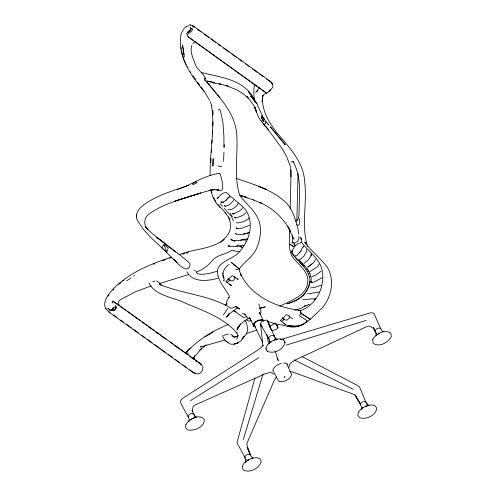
<?xml version="1.0" encoding="UTF-8"?>
<svg xmlns="http://www.w3.org/2000/svg" width="496" height="496" viewBox="0 0 496 496"><rect width="100%" height="100%" fill="white"/><g stroke="black" fill="none" stroke-linecap="round" stroke-linejoin="round"><path stroke-width="0.74" d="M299.572 218.773L299.559 223.721L299.156 224.762L298.189 225.296M290.148 208.934L290.972 176.96L290.675 167.295L286.558 156.358L282.038 148.447L265.98 126.784M210.168 175.696C209.529 152.439 215.208 128.898 211.55 105.877M188.102 354.522L187.829 352.619M239.357 268.733L239.326 270.463L241.329 275.937L240.362 273.488C250.771 295.951 275.937 307.353 299.392 310.291M289.639 229.09C289.738 238.272 287.748 248.155 292.305 256.655C297.147 263.599 305.22 268.603 307.477 277.09C310.304 295.114 291.84 299.708 279.713 306.336M290.972 176.96L290.997 169.905M296.856 220.832L298.034 173.588M258.577 320.633L258.596 320.156L261.262 319.691L263.184 320.205L262.483 320.67C259.241 319.511 255 321.582 253.921 324.855L253.127 325.116L253.791 326.467L255.713 326.976M223.584 161.318L223.932 152.191M224.111 147.622L224.223 144.584M210.887 162.26L211.06 158.416M262.167 101.593L262.824 95.499C260.983 109.089 268.621 122.438 276.954 132.723C289.125 147.207 303.967 162.347 304.73 182.454C307.241 203.602 301.022 225.922 307.563 246.438M188.957 421.699L189.112 418.822L188.065 416.671C188.201 413.261 194.63 411.736 194.841 416.206L194.184 415.636L196.701 417.39M211.383 152.303L211.55 149.253M211.885 143.146L212.052 140.095M212.387 133.988L212.555 130.938M212.846 125.593L213.051 121.78M375.999 335.792L376.166 332.723L376.216 333.591C372.818 330.677 377.971 326.548 380.754 328.532L381.802 330.677L383.569 331.917M361.237 409.547L361.41 406.739L360.363 404.593C360.896 401.183 367.046 399.956 367.22 404.451L366.705 403.794L369.439 405.666M245.619 462.452L245.83 459.141L246.035 459.947C242.594 457.045 247.343 452.953 250.362 454.627L251.41 456.773L253.146 457.963M269.409 343.195L269.582 340.467M113.193 309.256L113.305 307.942M274.127 336.846L274.238 335.922L267.524 320.633L266.302 320.007L263.556 320.844M262.217 101.661L262.434 96.732L263.829 94.593L266.538 93.112M194.029 359.048L194.333 356.853L200.086 350.201L206.237 344.869M203.025 366.916L202.573 370.276L200.403 372.98L198.326 373.891L195.852 373.773L193.068 372.57L108.184 311.538M298.344 310.614L300.161 310.267L300.347 310.688C316.851 305.207 326.151 284.84 321.743 268.41C318.271 257.641 308.128 251.119 301.692 242.457C296.583 243.257 292.28 247.851 292.008 253.065C300.967 264.926 317.397 275.311 306.106 291.685L308.89 285.715L309.758 281.852L310.837 281.592L309.746 282.088L311.122 281.709L312.381 282.59M303.397 246.115L303.211 247.082L303.416 246.177L300.427 251.391L297.011 255.465M181.443 32.457C176.012 54.963 190.892 75.287 204.234 91.766M218.11 275.485L218.011 275.974C220.193 283.495 225.711 289.311 229.295 296L228.954 297.662L229.053 297.358L227.54 299.665L226.207 302.882L227.007 305.914L230.9 308.289L234.05 307.458L236.015 306.317L239.748 309.089L235.513 306.509L239.072 308.741M307.067 320.745L299.565 315.716L300.57 313.615M272.409 88.09L272.936 85.907L272.577 83.774L271.256 82.038L192.733 25.575M233.331 200.062L233.089 201.029C230.876 203.503 227.528 207.396 224.266 205.697L225.432 206.572M318.978 264.008C318.128 267.381 313.013 269.322 310.074 271.498M266.135 348.998L266.023 348.006L267.338 344.887L271.833 341.26L270.928 342.085M254.938 378.051L236.927 442.686L245.229 457.889M113.1 308.388L113.448 307.185M236.871 339.326L237.882 335.928L236.604 332.301L237.032 333.076C223.876 317.955 204.042 310.905 186.031 303.471C174.015 297.116 155.657 296.465 148.943 282.999M243.331 439.506L263.085 373.891M224.012 277.599L223.913 277.903L223.15 275.385M254.839 84.425C253.109 89.931 253.809 95.976 254.845 101.575M229.239 196.292L228.947 197.16L224.88 201.221L223.026 202.269L221.985 202.325L223.25 202.25L220.912 201.804L222.072 202.672M175.944 189.646C164.908 193.415 153.822 197.619 144.286 204.47C140.3 207.316 136.071 211.581 136.456 216.864L136.505 214.433L136.338 217.217L137.119 219.926L143.276 229.208L151.28 237.987L166.749 252.204L168.262 247.963L163.965 244.602L161.696 247.771L176.88 262.57L173.712 259.489C177.456 263.023 180.916 267.586 186.056 269.123L187.817 268.658L189.267 267.35L190.024 265.552L189.881 263.742L188.877 262.409L180.984 255.787L156.736 237.361L175.708 252.011L174.623 250.908M242.507 207.762C240.92 211.122 236.753 212.542 233.405 213.565M272.905 370.078C274.096 366.47 277.841 364.523 281.232 363.407M248.806 217.899L248.335 219.009L243.617 221.706L237.621 222.995L236.394 222.611M253.127 325.116L253.896 323.293L255.899 321.476L258.596 320.156M260.059 314.272L261.076 311.866L258.807 303.98M269.942 341.205L268.534 338.322C269.142 336.164 271.926 334.806 274.003 335.649L274.369 336.387M284.803 342.197L285.051 342.705C283.098 349.761 274.071 354.163 267.307 351.379L265.887 348.483M204.457 80.389L205.363 78.281C203.217 73.327 198.53 70.494 195.883 65.968C193.781 59.607 189.367 52.105 191.89 45.334M187.786 32.73L188.201 31.794L190.966 29.834M301.128 241.949L301.704 240.672L300.415 237.144L301.835 239.698M300.526 261.411L304.482 265.41L303.949 266.476L299.844 262.396L300.526 261.411L298.741 259.712L298.232 260.791L294.934 257.145L292.008 253.065L291.369 250.728L292.305 251.311M240.672 323.845L237.144 329.356L239.587 324.942M181.989 32.178L183.272 29.996M228.104 314.941L226.784 317.186L229.431 313.385L226.728 316.894L229.307 313.757L237.627 307.88M194.153 356.866L194.878 355.657M185.219 353.592C196.763 340.597 212.214 331.006 228.259 324.434M238.898 326.269L236.989 329.301C239.599 324.533 243.784 320.683 248.738 318.451M256.897 92.076L257.976 90.415M227.869 308.32L223.349 315.084M276.545 376.954L274.307 380.277L247.392 442.296L246.766 444.515L250.046 454.268L247.213 447.435M246.059 212.567C243.586 215.469 239.698 216.963 236.015 217.663L234.397 217.254L235.588 218.135M112.89 301.221L112.034 302.467L113.094 303.205M108.128 296.149L109.015 294.903M271.802 88.449L268.708 91.276M225.754 200.737L227.745 198.096L229.543 196.937M260.846 320.236L261.262 319.691M192.975 43.673L194.761 41.528M222.952 335.581L222.605 335.972L223.473 338.005L225.401 340.795L230.547 344.15C236.4 344.949 241.478 341.378 244.237 336.462L242.011 338.787L246.245 334.254L247.795 329.635L246.586 322.853L244.968 320.664M240.486 240.262L241.775 239.525L247.901 238.96M218.246 197.433L217.136 198.605C219.604 195.796 222.351 192.436 226.43 192.473C232.178 198.431 239.394 202.969 244.999 209.145A31.422 26.096 -54.3 0 1 248.949 216.578C252.427 227.856 248.75 240.386 241.378 249.308C235.836 259.941 213.72 260.747 217.911 275.261M112.896 290.16L113.956 289.038M236.152 246.524L237.981 244.962L241.056 245.582L243.982 245.216M361.758 408.462L358.707 411.63L357.74 415.146L359.65 417.787C366.383 419.709 375.714 415.679 376.836 408.233L374.926 405.598C370.376 403.893 365.589 405.976 361.758 408.462L363.221 407.656L362.409 408.499M301.742 264.25L302.529 263.45M187.525 32.147L190.576 29.661M259.526 87.625L255.607 92.312M299.857 252.371L301.394 250.92M183.315 29.227L186.124 26.61M199.386 350.461L201.965 348.056M187.593 350.889L185.95 352.414L190.675 348.049M229.09 264.48C223.578 267.654 221.334 274.325 224.372 279.992M226.672 304.079L225.141 305.437L227.143 303.788M118.842 284.425L121.049 282.528M307.098 321.024C302.306 326.207 294.785 326.808 288.257 325.314L287.761 325.63M229.964 280.234L226.877 282.398M213.398 331.402L210.614 333.74L204.885 336.778M284.425 319.393L281.337 321.557M304.104 263.333L308.394 259.774L311.221 255.514L310.936 253.766M247.839 460.114L244.1 463.103L242.315 466.283L243.102 469.867C249.668 473.537 258.583 468.677 261.206 462.173L260.288 459.048L256.909 457.659L252.526 458.118L247.839 460.114L248.515 459.829L247.027 461.026M220.633 242.352L224.266 239.556M271.064 90.024L266.65 93.298L187.922 36.685M312.04 263.959L307.681 267.183C310.415 265.217 314.91 262.161 315.487 259.358M321.228 271.083L316.138 274.852L311.817 276.855M262.148 321.582L260.983 322.431L260.524 323.826L262.892 345.923L263.159 345.104L261.708 347.076L258.472 349.649L183.625 397.736C182.044 398.827 179.713 400.737 180.649 402.907L188.158 416.851M377.146 334.856L379.279 333.343M122.704 281.108L123.926 280.252M275.1 322.995L271.362 325.537L269.923 326.002M304.036 306.299L305.827 305.09M126.759 280.81L131.105 277.878M133.567 276.216L134.813 275.379M186.149 33.728L190.551 30.671L190.991 29.704L190.799 28.253M190.576 400.594L258.776 357.684M190.476 419.901L192.746 418.475L195.25 417.719M291.388 161.932L292.838 161.473L293.973 162.409M322.053 277.76L314.613 281.809L312.108 282.435M186.347 26.914L188.257 25.804M366.209 405.988L365.583 406.342L368.063 405.753M249.494 225.351L240.579 228.693L237.324 228.52L236.17 227.825L237.392 228.706M201.643 346.369L200.372 346.995L224.614 340.101M270.754 341.794C274.592 339.586 279.353 337.683 283.631 339.816L285.051 342.705M274.276 340.064L275.348 339.549M186.998 185.733C197.346 180.73 207.657 175.076 219.176 173.346L219.722 173.612M251.007 458.775L252.526 458.118M303.242 324.458L296.999 326.492L288.176 325.872M299.615 259.885L303.998 255.973L306.826 251.143L306.559 249.37M308.76 273.68L309.802 273.265L308.772 271.12L304.482 265.41M179.589 188.771L188.244 185.355L176.607 189.553L178.845 188.964M153.388 264.225L154.777 263.686M162.415 260.741L165.881 259.408M306.404 269.409L307.532 268.987M295.566 221.222L296.751 220.794L298.226 218.86L299.051 215.19C298.958 197.501 302.269 178.145 293.229 161.913L292.838 161.473M151.1 285.969L135.482 291.71L119.803 300.086L118.395 301.928L118.978 304.997M249.426 232.531L243.493 234.211M229.784 280.209L228.117 278.888M226.449 304.339L224.936 304.86C204.228 294.618 180.525 293.235 159.452 284.301L161.293 285.305L159.507 283.148M188.716 274.517L159.501 283.569M196.317 271.975C202.895 269.843 208.394 265.391 212.716 260.065C217.781 254.56 225.934 254.547 231.818 250.213C234.403 250.616 236.797 251.987 239.599 251.305M294.99 310.291L300.855 308.32L308.909 304.37L308.171 304.426L309.306 304.86M321.216 285.219L313.596 287.674L310.663 287.866M169.483 258.218L171.666 257.529M171.783 257.089C151.057 263.686 130.336 272.304 114.471 287.649C109.368 293.155 101.773 301.078 105.871 309.163M218.265 109.895L219.362 109.554L220.36 110.248L222.878 122.01L223.894 135.879L223.956 146.928M234.236 337.137L238.601 335.786M286.328 345.098L366.253 320.373M246.611 333.312L256.872 330.15M259.427 308.574L265.242 306.801L260.208 308.159M280.432 339.617L370.58 312.771L372.465 312.821L374.009 313.509L380.816 328.867M286.806 326.139L287.215 326.101L275.088 323.758L267.747 321.408M217.285 271.244L209.169 273.439L201.76 274.381L197.699 273.804L195.926 271.659M179.502 254.653C195.058 247.932 217.285 249.903 227.819 234.627C232.562 227.912 230.838 218.358 225.023 212.871M152.768 281.647L154.857 281.065M223.646 335.389L228.52 334.031M182.602 254.169L184.81 253.568M186.285 253.165L188.499 252.563M248.713 232.847C244.361 233.814 239.227 235.712 235.042 233.349L236.251 234.236M246.828 316.646L243.672 317.477L233.318 310.446M251.41 320.559L248.88 321.216L246.295 319.777M218.128 278.144C208.091 281.189 192.529 282.881 186.849 271.752M221.613 166.321L219.802 166.681L218.004 165.807M307.638 271.331L308.772 271.12M274.883 339.958L276.086 339.748M237.689 336.579L234.62 337.026L231.843 336.034M188.747 25.104L190.898 24.8M235.532 269.855L239.227 268.925C244.398 261.64 252.799 257.058 256.506 248.539C260.171 240.132 261.733 230.69 259.234 221.731C255.812 210.843 246.14 204.253 239.748 195.337C233.318 175.472 238.433 153.81 236.635 133.35C234.639 111.718 217.88 95.802 205.022 79.85L219.864 97.731M318.971 291.983L308.772 293.837L307.551 293.514M246.134 239.729L239.184 240.486L235.321 240.368M112.958 310.124L114.291 310.118L115.388 309.318L115.872 307.415L115.165 306.385M253.896 323.293L254.578 323.299M309.572 276.402L310.688 276.421L311.203 278.653L311.122 281.709L312.362 282.602M284.146 319.325L282.571 318.048M283.476 363.022L285.423 363.115L286.837 363.717L287.649 364.715M271.461 330.231C273.786 330.441 276.532 329.958 277.921 327.881L277.655 326.548L275.919 324.173M291.822 242.811L294.915 243.152L297.929 240.876L299.02 238.433L298.828 236.307M287.475 326.256C302.312 330.64 312.666 316.615 322.276 307.898C331.607 296.918 334.862 280.079 327.416 267.27C320.428 258.329 311.364 251.261 304.718 242.054L305.803 243.982M116.455 307.966L113.925 307.625L112.828 308.115L112.208 309.138L112.443 309.907M213.385 83.074L220.509 84.078L219.251 83.898L227.887 86.05L226.027 85.486L236.474 89.695L242.804 93.502L248.341 98.233L246.772 96.329L253.351 104.761L255.806 109.573L254.783 107.514L258.242 116.51L260.313 120.075M289.583 371.51L292.504 371.963L352.991 394.072L354.987 395.095L360.369 403.887L355.111 394.915L360.418 404.761M314.061 299.088C310.36 297.916 306.596 300.607 302.907 299.41M217.558 190.414L219.895 190.886L221.706 190.098L222.754 188.523L222.617 183.396L220.422 174.251L219.089 173.395M241.217 246.636C236.995 245.557 232.37 247.337 228.259 245.557L229.388 246.4M250.393 318.996L247.87 318.327L244.602 313.844M239.965 195.443L246.996 197.551L240.61 195.56M242.265 313.478L245.532 314.452M241.192 195.74L253.543 199.993M236.214 178.349C252.433 184.121 269.805 188.74 283.173 200.148C291.208 206.187 294.258 215.971 297.123 225.128M113.64 310.341L110.912 309.318L112.722 310.285M194.066 372.719L195.808 373.37M228.079 245.929L229.264 246.388M190.495 25.147L194.172 27.001M227.999 209.393C231.601 210.868 235.749 207.123 238.037 204.185L237.838 203.286M252.619 199.609L261.752 203.422L259.737 202.449C273.129 208.159 283.997 218.748 290.712 231.589L287.643 226.25M201.872 72.608C220.559 77.432 243.654 79.267 253.797 98.599L248.198 91.227L254.15 98.971L255.973 102.846M294.568 243.4L292.547 242.439L292.287 235.166M294.333 359.935L353.245 389.31M301.99 356.5L358.168 385.807L359.643 387.233L366.079 402.702M229.183 284.264L231.626 285.597L225.878 281.499L231.861 275.925L232.667 275.689L238.154 279.508L237.336 278.442M283.65 323.442L286.099 324.806L280.314 320.614L286.223 314.892L287.023 314.65L292.708 318.866M274.418 323.367L275.33 323.913M218.531 190.576L216.541 189.379L218.376 190.309L216.008 189.466L218.823 189.701L211.581 189.869L209.027 190.551L214.328 189.46L205.741 191.518L175.014 201.085L200.669 192.95C182.881 199.082 163.624 203.112 148.329 214.601C143.84 218.283 143.654 224.948 147.324 229.245M112.865 300.886L201.742 364.517M113.472 301.605L115.221 302.752M199.125 363.122L201.512 364.69L202.405 366.519M110.67 310.614L109.467 309.814L111.829 310.738L114.502 310.217L115.959 308.338L116.256 306.782L115.618 305.232M277.307 339.338L275.051 337.795L275.41 338.532L274.003 335.649M225.401 340.795L228.135 342.742M197.309 29.258L201.072 31.961M204.209 34.218L208.599 37.374M211.104 39.178L215.493 42.34M218.004 44.144L220.509 45.948M223.646 48.199L229.288 52.26M231.793 54.064L236.815 57.672M238.694 59.024L241.831 61.281M245.588 63.99L248.725 66.247M252.489 68.95L257.505 72.559M259.383 73.91L263.147 76.62M266.284 78.876L270.047 81.58M192.944 40.188L187.922 36.58L186.967 34.949L191.896 31.105L192.374 29.593L192.132 28.154M194.829 41.546L266.408 93.012M227.732 278.702L230.69 280.829L232.835 280.86L234.949 278.709L234.757 276.619M282.193 317.862L285.144 319.988L287.296 320.019L289.404 317.868L289.211 315.778M194.097 270.041L195.17 270.816M255.899 321.476L256.283 321.749M234.298 310.713L236.096 312.009M156.569 280.879L159.247 282.807M230.77 334.236L232.915 335.78M116.969 303.899L120.726 306.602M121.979 307.501L125.736 310.205M126.988 311.104L140.139 320.559M142.017 321.91L147.027 325.512M148.279 326.418L153.921 330.466M155.8 331.818L161.436 335.873M162.688 336.772L166.445 339.475M169.576 341.725L173.333 344.429M174.586 345.328L187.736 354.789M189.615 356.134L194.624 359.736M195.877 360.642L201.512 364.69M114.768 302.572L117.267 304.37M135.408 317.415L136.66 318.314M148.54 326.858L150.418 328.209M155.422 331.805L157.3 333.157M161.677 336.307L162.93 337.206M176.061 346.648L177.314 347.547M195.455 360.592L196.701 361.491M110.075 312.492L108.196 311.141L105.989 308.574M113.838 315.202L116.975 317.459M120.739 320.162L123.87 322.419M126.381 324.223L131.397 327.837M133.281 329.189L138.297 332.797M142.061 335.507L145.192 337.757M147.076 339.115L152.092 342.724M154.603 344.528L160.245 348.589M161.498 349.488L165.887 352.65M168.398 354.454L172.788 357.61M175.293 359.414L179.688 362.576M182.819 364.833L186.583 367.536M189.72 369.793L193.483 372.502M191.983 358.05L193.136 358.918M120.398 306.553L122.159 307.88M167.673 245.712L151.509 232.946L145.75 227.131L147.343 229.282L145.309 226.176L147.244 229.158M110.131 310.068L107.818 308.27L108.853 309.113M269.136 339.121L261.02 325.339M295.058 245.458L293.979 244.497L294.543 245.464M245.359 240.709L245.979 241.273M192.46 25.668L194.023 27.23M224.291 208.363L231.26 216.355M268.336 129.45L263.401 124.037L261.063 120.584M265.924 126.771L263.401 124.037L265.131 124.025L266.073 121.935L261.969 115.766M226.064 213.596L217.756 204.302M273.563 374.362C271.585 371.182 267.505 373.066 264.79 373.941L194.947 405.083L193.192 406.292L192.33 411.209L192.064 410.514L193.769 414.464M220.143 203.62L222.45 206.255M256.878 103.602L250.561 96.106L256.878 103.602L264.033 119.418M270.494 81.778L272.118 83.706M220.255 207.762L215.71 202.306L212.462 196.112L210.812 189.844M197.408 82.02L199.578 84.965M200.88 86.738L204.346 91.456L209.591 100.359M189.838 71.393L190.731 72.652M192.963 75.783L195.635 79.546M261.522 117.843L264.089 121.526M260.958 120.571L262.167 122.438M194.891 359.668L193.328 357.25L194.482 359.575M271.653 83.037L272.36 84.153M230.15 213.162L232.37 216.64M233.17 336.114L233.852 337.243M187.06 66.638L187.755 67.822M287.612 226.219L293.886 239.202L293.837 237.776M375.311 331.557L373.438 327.689L375.311 331.557L373.631 328.42L369.067 325.977L366.928 326.548L295.349 359.978C292.454 361.937 288.436 363.314 289.087 367.276M213.559 197.439L215.983 201.984M272.85 370.289L278.523 381.114C283.507 382.893 290.03 379.713 291.679 374.685L286.645 363.543M228.439 216.795L230.026 219.945M231.57 216.975L233.418 220.677M260.096 313.863L259.427 312.511L263.531 320.912M262.483 320.67L263.047 321.817M253.921 324.855L254.491 326.002L253.791 326.467L249.376 317.428L250.04 318.773M268.534 338.322L268.894 339.059M283.631 339.816L283.879 340.324M267.059 350.87L267.307 351.379M253.859 324.359L262.595 342.277M193.967 358.465L194.506 359.594M263.481 117.521L264.114 118.866M186.167 64.623L183.489 58.584L181.524 50.561M277.047 357.889L278.237 360.58L275.168 351.056M247.275 447.429L250.561 454.925M210.23 101.686L211.848 105.822M269.942 326.976L270.748 329.09M270.773 329.239L268.131 322.09M163.965 244.602L166.749 252.204M269.452 325.004L269.787 325.977M223.02 276.154L223.51 277.593M255 107.458L256.55 112.487L254.95 107.39M211.315 190.6L211.947 192.665M309.802 273.265L310.688 276.421M296.813 224.446L298.319 230.628L298.635 234.18M266.867 334.676L268.541 343.753M184.345 57.021L182.54 45.049L184.004 54.74M222.599 272.905L222.772 274.127M181.164 47.517L181.288 49.061M212.982 110.589L213.032 115.06M311.234 254.553L311.209 255.645L311.265 254.591M212.995 163.798L212.908 166.104L213.218 158.571L212.995 163.798M296.143 255.862L295.659 255.775L296.143 255.862M185.888 424.613L185.535 427.595L187.916 429.951C194.506 431.303 204.222 427.217 204.364 419.622C199.615 413.118 188.92 419.07 185.888 424.613M372.769 339.45L373.054 343.207C379.142 347.752 388.331 342.618 391.319 336.573L390.91 333.256C384.989 328.631 375.999 333.808 372.769 339.45M284.27 377.01C284.574 378.07 285.733 375.925 284.27 377.01M223.944 280.544L223.77 280.81L223.944 280.544M306.082 291.722C301.921 298.449 294.221 301.58 286.986 303.806C294.339 301.68 301.711 298.307 306.082 291.722M207.495 81.059L207.21 81.319L214.756 82.671L207.495 81.059M263.779 121.532L263.494 121.793L261.138 116.021L263.779 121.532M196.931 182.745L192.994 184.723L192.634 183.576L196.007 181.908L196.931 182.745M231.861 239.091L230.597 239.723L235.085 241.099L231.923 240.021L231.861 239.091M234.23 213.733L233.114 214.204L232.233 213.485L234.23 213.733M238.514 342.705L234.224 344.075L238.514 342.705M315.506 298.927L314.16 299.15L315.506 298.927M205.356 78.269L204.253 78.511L205.363 78.281M242.253 247.275L240.864 246.81L242.253 247.275M265.286 189.05L258.391 186.26L266.358 189.503L265.286 189.05M310.186 319.12L301.159 313.46L300.347 310.688L301.14 313.453L310.186 319.12M293.613 246.655L289.962 244.255L293.613 246.667M239.227 268.925L231.235 262.347L239.227 268.931M191.14 28.7L190.086 27.621L191.134 28.7M268.751 124.893L266.073 121.935L268.751 124.893M285.169 144.689L270.425 126.883L285.169 144.689M261.987 326.659L260.524 323.826L261.987 326.659M277.717 326.963L276.948 325.289L277.921 327.881L277.717 326.963M269.402 325.568L267.524 320.633L269.39 325.599"/></g></svg>
